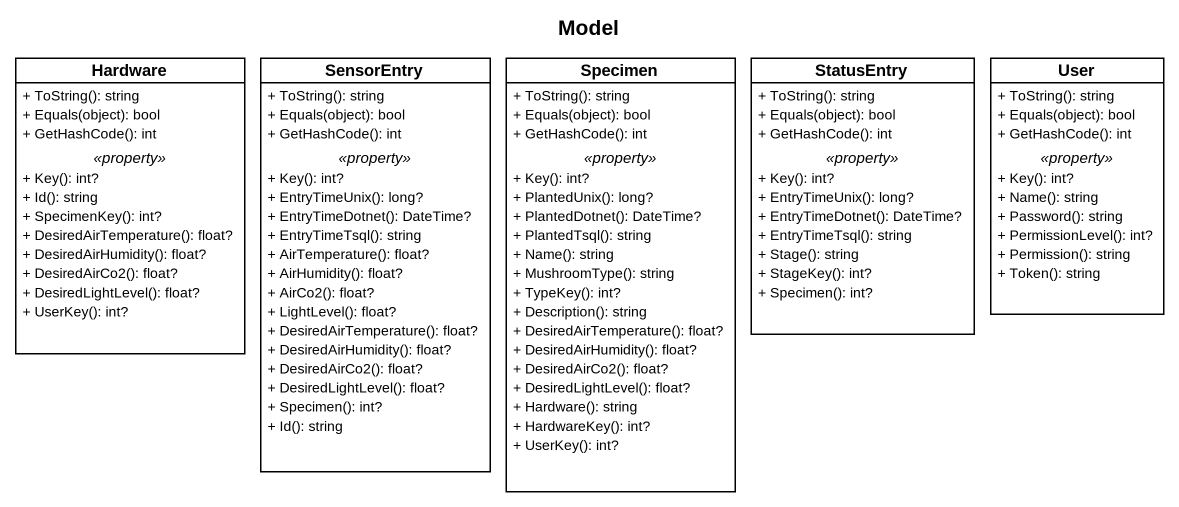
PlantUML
@startuml
title Model
hide circle
hide empty members
skinparam classAttributeIconSize 0
class Hardware {
  + ToString(): string
  + Equals(object): bool
  + GetHashCode(): int
  .. <<property>> ..
  + Key(): int?
  + Id(): string
  + SpecimenKey(): int?
  + DesiredAirTemperature(): float?
  + DesiredAirHumidity(): float?
  + DesiredAirCo2(): float?
  + DesiredLightLevel(): float?
  + UserKey(): int?
}
class SensorEntry {
  + ToString(): string
  + Equals(object): bool
  + GetHashCode(): int
  .. <<property>> ..
  + Key(): int?
  + EntryTimeUnix(): long?
  + EntryTimeDotnet(): DateTime?
  + EntryTimeTsql(): string
  + AirTemperature(): float?
  + AirHumidity(): float?
  + AirCo2(): float?
  + LightLevel(): float?
  + DesiredAirTemperature(): float?
  + DesiredAirHumidity(): float?
  + DesiredAirCo2(): float?
  + DesiredLightLevel(): float?
  + Specimen(): int?
  + Id(): string
}
class Specimen {
  + ToString(): string
  + Equals(object): bool
  + GetHashCode(): int
  .. <<property>> ..
  + Key(): int?
  + PlantedUnix(): long?
  + PlantedDotnet(): DateTime?
  + PlantedTsql(): string
  + Name(): string
  + MushroomType(): string
  + TypeKey(): int?
  + Description(): string
  + DesiredAirTemperature(): float?
  + DesiredAirHumidity(): float?
  + DesiredAirCo2(): float?
  + DesiredLightLevel(): float?
  + Hardware(): string
  + HardwareKey(): int?
  + UserKey(): int?
}
class StatusEntry {
  + ToString(): string
  + Equals(object): bool
  + GetHashCode(): int
  .. <<property>> ..
  + Key(): int?
  + EntryTimeUnix(): long?
  + EntryTimeDotnet(): DateTime?
  + EntryTimeTsql(): string
  + Stage(): string
  + StageKey(): int?
  + Specimen(): int?
}
class User {
  + ToString(): string
  + Equals(object): bool
  + GetHashCode(): int
  .. <<property>> ..
  + Key(): int?
  + Name(): string
  + Password(): string
  + PermissionLevel(): int?
  + Permission(): string
  + Token(): string
}
@enduml
